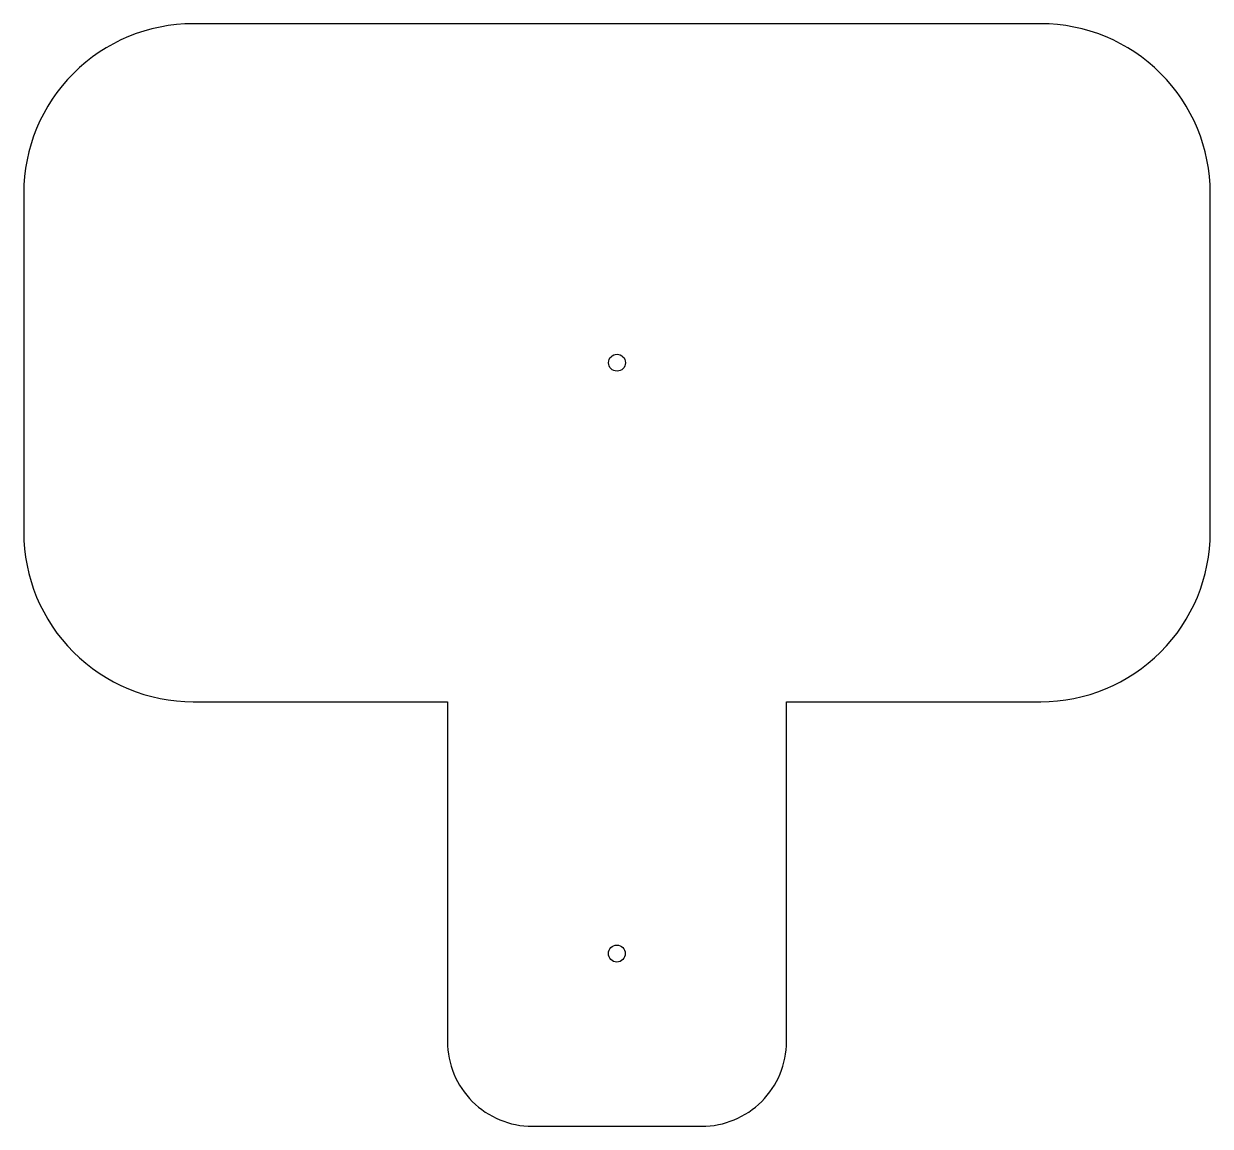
# Model space of a CAD drawing. Header units: millimetres. Extents: x -17.5 to 17.5, y 45 to 77.5.
import ezdxf

# ---------------------------------------------------------------- set-up
doc = ezdxf.new("R2010")
doc.units = ezdxf.units.MM
doc.layers.get('0').update_dxf_attribs({"linetype": 'CONTINUOUS'})

msp = doc.modelspace()

# ---------------------------------------------------------------- linework, layer by layer
msp.add_lwpolyline([(-5, 57.526), (-5, 47.5, 0.414214), (-2.5, 45), (2.5, 45, 0.414214), (5, 47.5), (5, 57.526), (12.5, 57.526, 0.414214), (17.5, 62.526), (17.5, 72.526, 0.414214), (12.5, 77.526), (-12.5, 77.526, 0.414214), (-17.5, 72.526), (-17.5, 62.526, 0.414214), (-12.5, 57.526)], format="xyb", close=True)
for centre in [(0, 67.526), (-0.005, 50.096)]:
    msp.add_circle(centre, 0.25)

doc.saveas('drawing.dxf')
